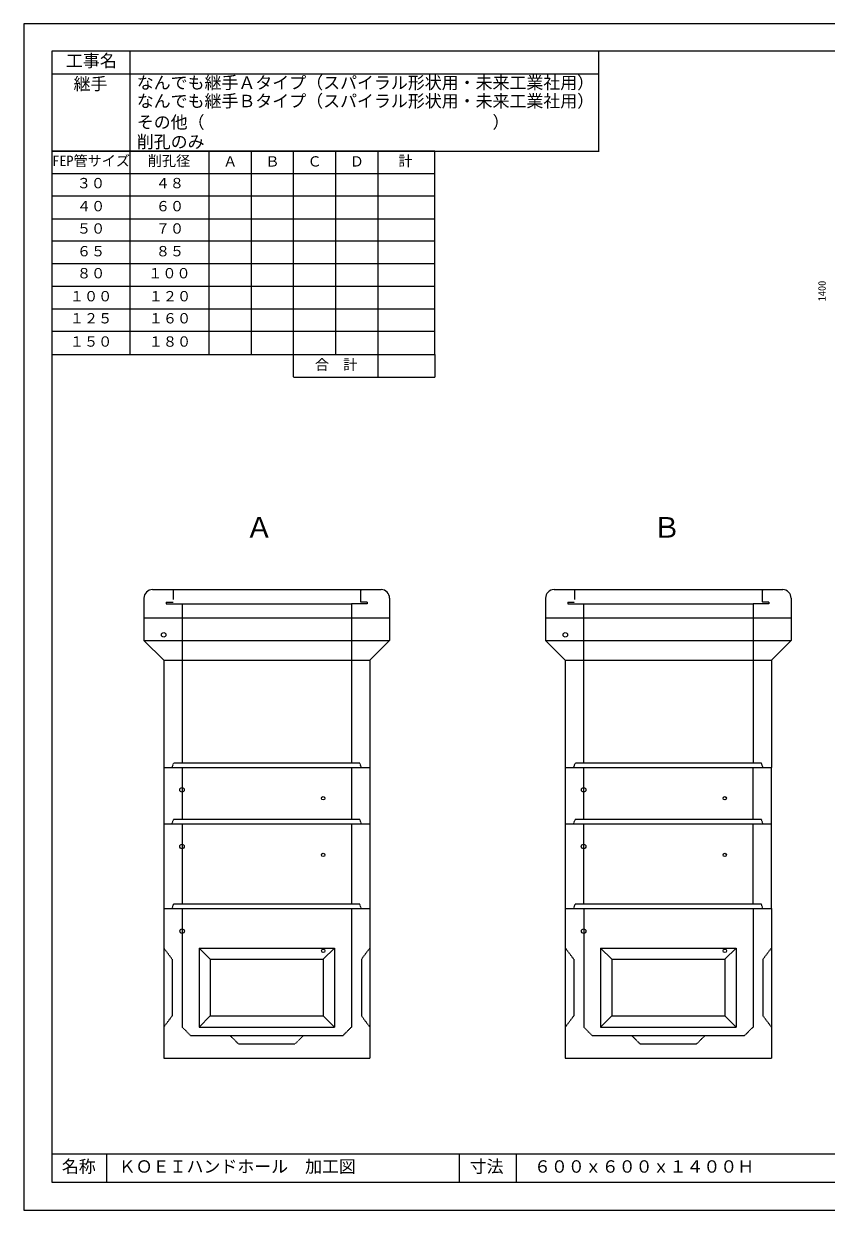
# Model space of a CAD drawing. Units: millimetres, scale not verified. Extents: x -297 to 298, y -210 to 211.
# Drawn here: x -297 to -12.7, y -210 to 210.5 of the extents above; entities that cross this region are included whole.
import ezdxf
from ezdxf.enums import TextEntityAlignment as Align

# ---------------------------------------------------------------- set-up
doc = ezdxf.new("R2010")
doc.units = ezdxf.units.MM
doc.linetypes.add('USER2', pattern=[4.7625, 3.175, -1.5875])
doc.layers.add('0-0', color=7, linetype='Continuous')
for name, color, linetype, lineweight in [('0-1_0', 9, 'Continuous', 25), ('0-2_dims', 7, 'Continuous', 18), ('0-3_pen1実線', 4, 'Continuous', 13), ('0-4_pen2実線', 3, 'Continuous', 13), ('0-5_pen3実線', 7, 'Continuous', 25), ('0-6_pen4実線', 7, 'Continuous', 25), ('0-7_pen2破線', 3, 'USER2', 25), ('0-8_鉄筋', 7, 'Continuous', 13)]:
    doc.layers.add(name, color=color, linetype=linetype, lineweight=lineweight)
doc.styles.add('ＭＳ ゴシック', font='')
doc.styles.get('ＭＳ ゴシック').set_extended_font_data('MS Gothic')

# ---------------------------------------------------------------- blocks, each defined once
blk = doc.blocks.new('部分図 1')
at = {"layer": '0-1_0'}
blk.add_lwpolyline([(0.1, 0.3), (11898.1, 0.3), (11898.1, 8410.3), (0.1, 8410.3)], close=True, dxfattribs=at)
at = {"layer": '0-2_dims'}
for p, q in [((755.1, 6066.8), (755.1, 8215.2)), ((4075.2, 7506.5), (4075.2, 8215.2)), ((200.1, 8055.5), (4076.2, 8055.5)), ((200.1, 7506.5), (4076.2, 7506.5)), ((1313.17, 6066.8), (1313.17, 7507.2)), ((1313.17, 6066.8), (1313.17, 7506.8)), ((1613.17, 6066.8), (1613.17, 7506.8)), ((1912.17, 5908), (1912.17, 7506.8)), ((2211.17, 6066.8), (2211.17, 7506.8)), ((2511.17, 5906), (2511.17, 7506.8)), ((200.17, 7349), (2913.17, 7349)), ((200.1, 7190), (2913.1, 7190)), ((200.1, 7028.2), (2913.1, 7028.2)), ((200.1, 6870.4), (2913.1, 6870.4)), ((200.1, 6711.4), (2913.1, 6711.4)), ((200.1, 6550.4), (2913.1, 6550.4)), ((200.1, 6390.4), (2913.1, 6390.4)), ((200.1, 6231.6), (2913.1, 6231.6)), ((2913.17, 6066.8), (2913.17, 5906.1)), ((1912.17, 5906.1), (2913.17, 5906.1))]:
    blk.add_line(p, q, dxfattribs=at)
blk.add_lwpolyline([(200.17, 6066.8), (2913.17, 6066.8), (2913.17, 7506.8), (200.17, 7506.8)], close=True, dxfattribs=at)
at = {"layer": '0-3_pen1実線'}
for p, q in [((2385.88, 4389.95), (2395.24, 4399.32)), ((5230.88, 4389.95), (5240.24, 4399.32))]:
    blk.add_line(p, q, dxfattribs=at)
at = {"layer": '0-4_pen2実線'}
for centre, radius in [((991.89, 4079.13), 16), ((3836.89, 4079.13), 16), ((1121.49, 2980.32), 16), ((3966.49, 2980.32), 16), ((2121.49, 2920.32), 12), ((4966.49, 2920.32), 12), ((1121.43, 2579.13), 16), ((2121.43, 2519.13), 12), ((3966.43, 2579.13), 16), ((4966.43, 2519.13), 12), ((1121.99, 1979), 16), ((3966.99, 1979), 16), ((2121.99, 1839), 12), ((4966.99, 1839), 12)]:
    blk.add_circle(centre, radius, dxfattribs=at)
at = {"layer": '0-5_pen3実線'}
for p, q in [((911.88, 4399.32), (2531.88, 4399.32)), ((3756.88, 4399.32), (5376.88, 4399.32)), ((851.88, 4339.32), (851.88, 4199.32)), ((2591.88, 4339.32), (2591.88, 4199.32)), ((3696.88, 4339.32), (3696.88, 4199.32)), ((5436.88, 4339.32), (5436.88, 4199.32)), ((851.89, 4199.13), (2591.89, 4199.13)), ((851.89, 4199.13), (851.89, 4039.13)), ((2591.89, 4199.13), (2591.89, 4039.13)), ((3696.89, 4199.13), (5436.89, 4199.13)), ((3696.89, 4199.13), (3696.89, 4039.13)), ((5436.89, 4199.13), (5436.89, 4039.13)), ((851.89, 4039.13), (2591.89, 4039.13)), ((991.89, 3899.13), (851.89, 4039.13)), ((2451.89, 3899.13), (2591.89, 4039.13)), ((3696.89, 4039.13), (5436.89, 4039.13)), ((3836.89, 3899.13), (3696.89, 4039.13)), ((5296.89, 3899.13), (5436.89, 4039.13)), ((991.89, 3899.13), (2451.89, 3899.13)), ((991.89, 3899.13), (991.89, 3139.13)), ((2451.89, 3899.13), (2451.89, 3139.13)), ((3836.89, 3899.13), (5296.89, 3899.13)), ((3836.89, 3899.13), (3836.89, 3139.13)), ((5296.89, 3899.13), (5296.89, 3139.13)), ((991.49, 3140.32), (991.49, 2740.32)), ((991.89, 3139.13), (2451.89, 3139.13)), ((2451.49, 3140.32), (2451.49, 2740.32)), ((3836.49, 3140.32), (3836.49, 2740.32)), ((3836.89, 3139.13), (5296.89, 3139.13)), ((5296.49, 3140.32), (5296.49, 2740.32)), ((991.49, 2740.32), (2451.49, 2740.32)), ((2451.43, 2739.13), (2451.43, 2139.13)), ((3836.49, 2740.32), (5296.49, 2740.32)), ((5296.43, 2739.13), (5296.43, 2139.13)), ((991.99, 2139), (991.99, 1079)), ((2451.99, 2139), (2451.99, 1079)), ((3836.99, 2139), (3836.99, 1079)), ((5296.99, 2139), (5296.99, 1079)), ((1241.99, 1859), (1241.99, 1299)), ((1241.99, 1859), (1321.99, 1779)), ((1241.99, 1859), (1721.99, 1859)), ((1721.99, 1859), (2201.99, 1859)), ((2201.99, 1859), (2121.99, 1779)), ((2201.99, 1859), (2201.99, 1299)), ((4086.99, 1859), (4086.99, 1299)), ((4086.99, 1859), (4166.99, 1779)), ((4086.99, 1859), (4566.99, 1859)), ((4566.99, 1859), (5046.99, 1859)), ((5046.99, 1859), (4966.99, 1779)), ((5046.99, 1859), (5046.99, 1299)), ((1321.99, 1779), (1321.99, 1379)), ((1321.99, 1779), (1721.99, 1779)), ((1721.99, 1779), (2121.99, 1779)), ((2121.99, 1779), (2121.99, 1379)), ((4166.99, 1779), (4166.99, 1379)), ((4166.99, 1779), (4566.99, 1779)), ((4566.99, 1779), (4966.99, 1779)), ((4966.99, 1779), (4966.99, 1379)), ((1241.99, 1299), (1321.99, 1379)), ((1321.99, 1379), (1721.99, 1379)), ((1721.99, 1379), (2121.99, 1379)), ((2201.99, 1299), (2121.99, 1379)), ((4086.99, 1299), (4166.99, 1379)), ((4166.99, 1379), (4566.99, 1379)), ((4566.99, 1379), (4966.99, 1379)), ((5046.99, 1299), (4966.99, 1379)), ((1241.99, 1299), (1721.99, 1299)), ((1721.99, 1299), (2201.99, 1299)), ((4086.99, 1299), (4566.99, 1299)), ((4566.99, 1299), (5046.99, 1299)), ((991.99, 1079), (2451.99, 1079)), ((3836.99, 1079), (5296.99, 1079)), ((586.1, 400.3), (586.1, 200.3)), ((3488.1, 400.3), (3488.1, 200.3))]:
    blk.add_line(p, q, dxfattribs=at)
for points in [[(991.43, 2739.13), (991.43, 2139.13), (2451.43, 2139.13)], [(3836.43, 2739.13), (3836.43, 2139.13), (5296.43, 2139.13)]]:
    blk.add_lwpolyline(points, dxfattribs=at)
for centre, start, end in [((911.88, 4339.32), 90, 180), ((2531.88, 4339.32), 0, 90), ((3756.88, 4339.32), 90, 180), ((5376.88, 4339.32), 0, 90)]:
    blk.add_arc(centre, 60, start, end, dxfattribs=at)
at = {"layer": '0-6_pen4実線'}
for p, q in [((200.1, 400.3), (11709.1, 400.3)), ((3085.4, 400.3), (3085.4, 200.3))]:
    blk.add_line(p, q, dxfattribs=at)
blk.add_lwpolyline([(200.1, 200.3), (11709.1, 200.3), (11709.1, 8215.3), (200.1, 8215.3)], close=True, dxfattribs=at)
at = {"layer": '0-7_pen2破線'}
for p, q in [((1057.88, 4399.32), (1057.88, 4329.32)), ((2385.88, 4399.32), (2385.88, 4311.32)), ((3902.88, 4399.32), (3902.88, 4329.32)), ((5230.88, 4399.32), (5230.88, 4311.32)), ((1009.88, 4311.32), (1057.88, 4311.32)), ((1009.88, 4311.32), (1009.88, 4299.32)), ((1009.88, 4299.32), (2321.88, 4299.32)), ((1121.88, 4299.32), (1121.88, 4199.32)), ((2433.88, 4299.32), (2321.88, 4299.32)), ((2321.88, 4299.32), (2321.88, 4199.32)), ((2433.88, 4311.32), (2385.88, 4311.32)), ((2433.88, 4311.32), (2433.88, 4299.32)), ((3854.88, 4311.32), (3902.88, 4311.32)), ((3854.88, 4311.32), (3854.88, 4299.32)), ((3854.88, 4299.32), (5166.88, 4299.32)), ((3966.88, 4299.32), (3966.88, 4199.32)), ((5278.88, 4299.32), (5166.88, 4299.32)), ((5166.88, 4299.32), (5166.88, 4199.32)), ((5278.88, 4311.32), (5230.88, 4311.32)), ((5278.88, 4311.32), (5278.88, 4299.32)), ((1121.89, 4199.13), (1121.89, 3169.13)), ((2321.89, 4199.13), (2321.89, 3169.13)), ((3966.89, 4199.13), (3966.89, 3169.13)), ((5166.89, 4199.13), (5166.89, 3169.13)), ((1051.89, 3139.13), (1061.89, 3169.13)), ((2381.89, 3169.13), (1061.89, 3169.13)), ((1121.49, 3140.32), (1121.49, 2770.32)), ((2321.49, 3140.32), (2321.49, 2770.32)), ((2391.89, 3139.13), (2381.89, 3169.13)), ((3896.89, 3139.13), (3906.89, 3169.13)), ((5226.89, 3169.13), (3906.89, 3169.13)), ((3966.49, 3140.32), (3966.49, 2770.32)), ((5166.49, 3140.32), (5166.49, 2770.32)), ((5236.89, 3139.13), (5226.89, 3169.13)), ((1051.49, 2740.32), (1061.49, 2770.32)), ((1721.49, 2770.32), (1061.49, 2770.32)), ((1121.43, 2739.13), (1121.43, 2169.13)), ((2381.49, 2770.32), (1721.49, 2770.32)), ((2321.43, 2739.13), (2321.43, 2169.13)), ((2391.49, 2740.32), (2381.49, 2770.32)), ((3896.49, 2740.32), (3906.49, 2770.32)), ((4566.49, 2770.32), (3906.49, 2770.32)), ((3966.43, 2739.13), (3966.43, 2169.13)), ((5226.49, 2770.32), (4566.49, 2770.32)), ((5166.43, 2739.13), (5166.43, 2169.13)), ((5236.49, 2740.32), (5226.49, 2770.32)), ((1051.43, 2139.13), (1061.43, 2169.13)), ((1721.43, 2169.13), (1061.43, 2169.13)), ((1121.99, 2139), (1121.99, 1299)), ((2381.43, 2169.13), (1721.43, 2169.13)), ((2321.99, 2139), (2321.99, 1299)), ((2391.43, 2139.13), (2381.43, 2169.13)), ((3896.43, 2139.13), (3906.43, 2169.13)), ((4566.43, 2169.13), (3906.43, 2169.13)), ((3966.99, 2139), (3966.99, 1299)), ((5226.43, 2169.13), (4566.43, 2169.13)), ((5166.99, 2139), (5166.99, 1299)), ((5236.43, 2139.13), (5226.43, 2169.13)), ((991.99, 1859), (1051.99, 1779)), ((3836.99, 1859), (3896.99, 1779)), ((1121.99, 1299), (1181.99, 1239)), ((2321.99, 1299), (2261.99, 1239)), ((3966.99, 1299), (4026.99, 1239)), ((5166.99, 1299), (5106.99, 1239)), ((1181.99, 1239), (1721.99, 1239)), ((1461.99, 1239), (1521.99, 1179)), ((1521.99, 1179), (1721.99, 1179)), ((1721.99, 1239), (2261.99, 1239)), ((1721.99, 1179), (1921.99, 1179)), ((1981.99, 1239), (1921.99, 1179)), ((4026.99, 1239), (4566.99, 1239)), ((4306.99, 1239), (4366.99, 1179)), ((4366.99, 1179), (4566.99, 1179)), ((4566.99, 1239), (5106.99, 1239)), ((4566.99, 1179), (4766.99, 1179)), ((4826.99, 1239), (4766.99, 1179))]:
    blk.add_line(p, q, dxfattribs=at)
for points in [[(2451.99, 1859), (2391.99, 1779), (2391.99, 1379), (2451.99, 1299)], [(5296.99, 1859), (5236.99, 1779), (5236.99, 1379), (5296.99, 1299)], [(1051.99, 1779), (1051.99, 1379), (991.99, 1299)], [(3896.99, 1779), (3896.99, 1379), (3836.99, 1299)]]:
    blk.add_lwpolyline(points, dxfattribs=at)
at = {"layer": '0-2_dims', "style": 'ＭＳ ゴシック'}
for s, height, p in [('工事名', 87.98, (299.1, 8078.2)), ('継手', 87.98, (353.1, 7914.2)), ('なんでも継手Ａタイプ（スパイラル形状用・未来工業社用）\u3000\u3000', 87.98, (801.1, 7922.2)), ('なんでも継手Ｂタイプ（スパイラル形状用・未来工業社用）\u3000\u3000', 87.98, (801.1, 7792.2)), ('その他（\u3000\u3000\u3000\u3000\u3000\u3000\u3000\u3000\u3000\u3000\u3000\u3000\u3000\u3000\u3000\u3000\u3000）', 87.98, (801.1, 7642.2)), ('削孔のみ', 87.98, (801.1, 7503.2)), ('FEP管サイズ', 73.31, (203.17, 7379.9)), ('削孔径', 73.31, (879.17, 7379.9)), ('Ａ', 73.31, (1413.17, 7375.9)), ('Ｂ', 73.31, (1712.17, 7375.9)), ('Ｃ', 73.31, (2011.17, 7375.9)), ('Ｄ', 73.31, (2310.17, 7375.9)), ('計', 73.31, (2654.17, 7378.9)), ('３０', 73.31, (376.17, 7221.9)), ('４８', 73.31, (935.17, 7221.9)), ('４０', 73.31, (377.07, 7058.9)), ('６０', 73.31, (936.07, 7058.9)), ('５０', 73.31, (377.07, 6900.5)), ('７０', 73.31, (936.07, 6900.5)), ('６５', 73.31, (377.07, 6739.5)), ('８５', 73.31, (936.07, 6739.5)), ('８０', 73.31, (377.17, 6583.5)), ('１００', 73.31, (882.17, 6583.5)), ('１００', 73.31, (327.07, 6420.5)), ('１２０', 73.31, (886.07, 6420.5)), ('１２５', 73.31, (327.07, 6264.1)), ('１６０', 73.31, (886.07, 6264.1)), ('１５０', 73.31, (327.07, 6099.1)), ('１８０', 73.31, (886.07, 6099.1)), ('合\u3000計', 73.31, (2063.17, 5935.9))]:
    blk.add_text(s, height=height, dxfattribs=at).set_placement(p, align=Align.BOTTOM_LEFT)
blk.add_text('1400', height=53.52, rotation=90, dxfattribs=at).set_placement((5698, 6443), align=Align.BOTTOM_LEFT)
at = {"layer": '0-5_pen3実線', "style": 'ＭＳ ゴシック'}
for s, p in [('名称', (270.1, 240.3)), ('ＫＯＥＩハンドホール\u3000加工図', (673.1, 240.3)), ('寸法', (3159.3, 240.3)), ('６００ｘ６００ｘ１４００Ｈ', (3615.1, 240.3))]:
    blk.add_text(s, height=87.98, dxfattribs=at).set_placement(p, align=Align.BOTTOM_LEFT)
at = {"layer": '0-8_鉄筋', "style": 'ＭＳ ゴシック'}
for s, p in [('Ａ', (1568.97, 4723.23)), ('Ｂ', (4454.97, 4723.23))]:
    blk.add_text(s, height=146.6, dxfattribs=at).set_placement(p, align=Align.BOTTOM_LEFT)

msp = doc.modelspace()

# ---------------------------------------------------------------- block references
at = {"layer": '0-0', "xscale": 0.05, "yscale": 0.05}
msp.add_blockref('部分図 1', (-297, -210), dxfattribs=at)

doc.saveas('drawing.dxf')
